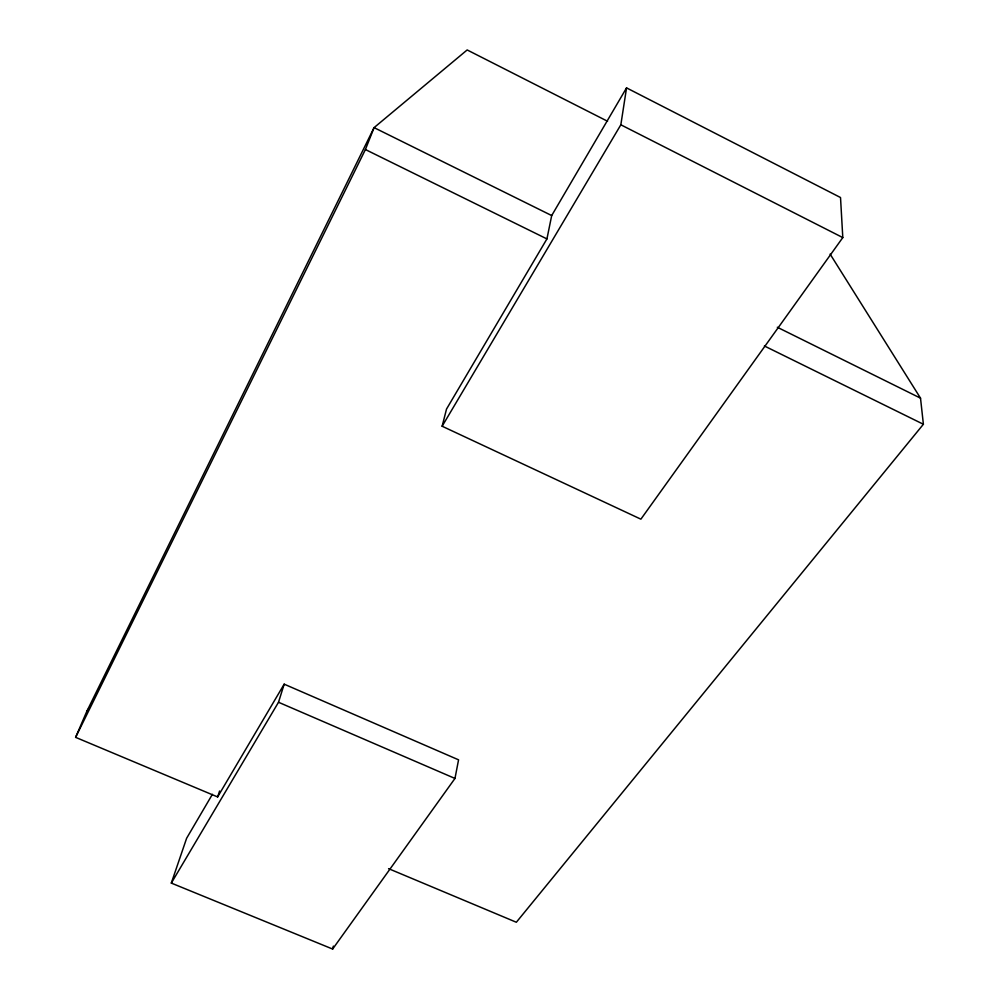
<?xml version="1.0" encoding="UTF-8"?>
<svg xmlns="http://www.w3.org/2000/svg" width="999" height="999" viewBox="0 0 999 999"><rect width="100%" height="100%" fill="white"/><g stroke="black" fill="none" stroke-linecap="round" stroke-linejoin="round"><path stroke-width="1.5" d="M442.145 426.236L620.841 124.788L626.548 87.887L840.521 197.527L842.794 237.587L640.883 519.168L442.145 426.236L446.516 409.078L546.928 238.911L551.698 215.559L626.548 87.887M212.4 794.305L186.626 838.261L171.316 883.091L332.642 949.05L454.97 778.446L458.566 759.827L284.178 684.165L217.632 796.94L75.612 737.349L86.826 711.325L374.076 127.635L467.17 49.95L607.554 121.254M332.642 949.05L333.354 946.103M171.316 883.091L278.509 702.26L284.178 684.165M217.632 796.94L219.593 791.021M75.612 737.349L365.409 149.538L374.076 127.635L551.698 215.559M86.826 711.325L89.498 707.504M830.119 254.108L920.516 398.151L923.388 424.263L516.346 922.252L388.574 868.655M278.509 702.26L454.97 778.446M365.409 149.538L546.928 238.911M764.385 345.979L923.388 424.263M777.322 327.26L920.516 398.151M620.841 124.788L842.794 237.587"/></g></svg>
